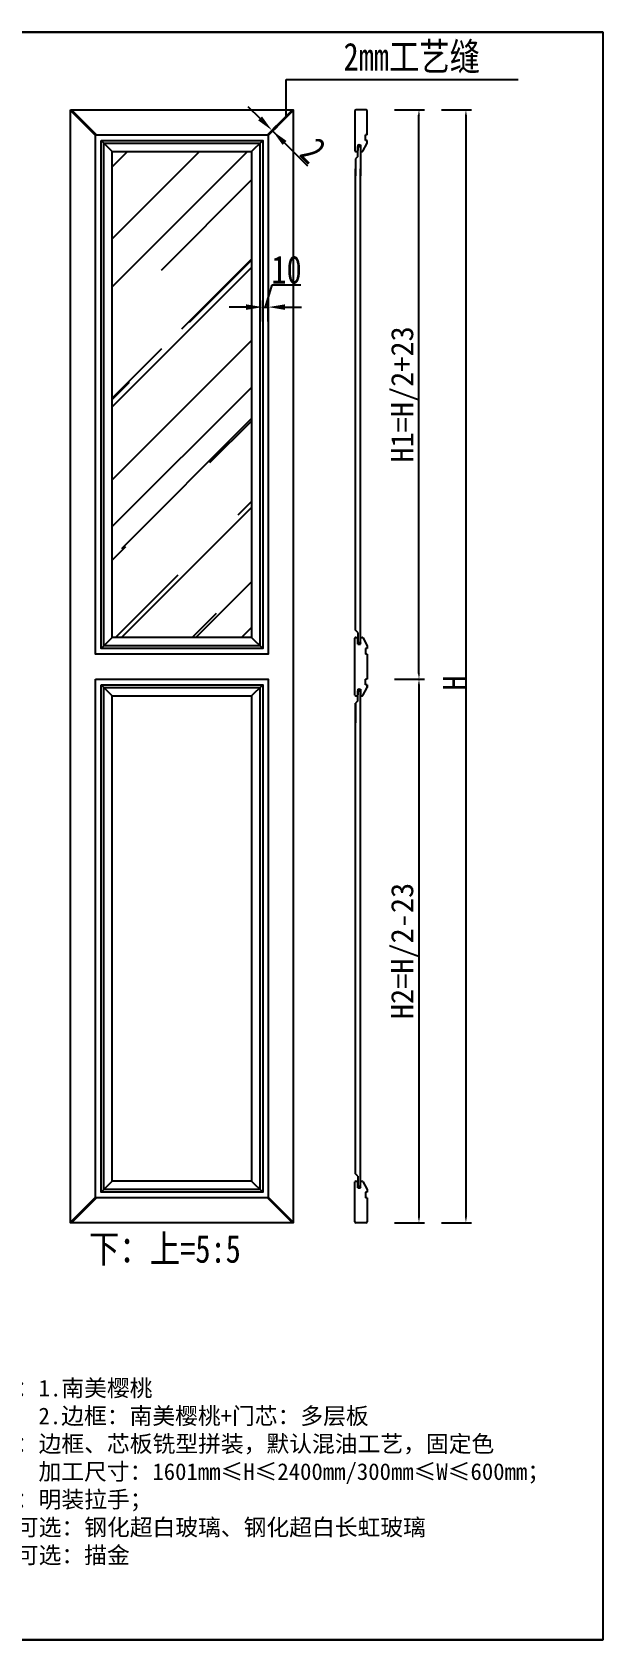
# Model space of a CAD drawing. Header units: inches. Extents: x 49347 to 63816, y 8487 to 15335.
# Drawn here: x 62791 to 63816, y 12227 to 15115 of the extents above; entities that cross this region are included whole.
import ezdxf

# ---------------------------------------------------------------- set-up
doc = ezdxf.new("R2010")
doc.units = ezdxf.units.IN
doc.header["$LTSCALE"] = 4
doc.layers.add('粗实线', color=7, linetype='Continuous')
doc.layers.add('细实线', color=251, linetype='Continuous')
doc.styles.get("Standard").update_dxf_attribs({"font": 'arial.ttf'})
doc.styles.add('ZB_宋体', font='SimSun.ttf')
doc.styles.add('宋体', font='SimSun.ttf', dxfattribs={"width": 0.8})
doc.dimstyles.new('客来福标注小', dxfattribs={"dimscale": 20, "dimtxt": 2, "dimasz": 0.5, "dimexe": 0.5, "dimexo": 0, "dimgap": 0.05, "dimtad": 1, "dimdec": 0, "dimzin": 0, "dimdsep": 46, "dimtxsty": 'Standard', "dimcen": 0, "dimclrd": 256, "dimclre": 256, "dimclrt": 256, "dimadec": 0, "dimazin": 0, "dimtfac": 1, "dimtdec": 0, "dimtofl": 0, "dimtmove": 1, "dimatfit": 3, "dimfxl": 2.2, "dimfxlon": 1, "dimtolj": 1, "dimtzin": 0, "dimarcsym": 0})
doc.dimstyles.new('客来福衣柜标注大', dxfattribs={"dimscale": 20, "dimtxt": 2.5, "dimasz": 1.5, "dimexe": 0.6, "dimexo": 0, "dimgap": 0.1, "dimtad": 1, "dimdec": 0, "dimzin": 0, "dimdsep": 46, "dimtxsty": '宋体', "dimcen": 0, "dimclrd": 251, "dimclre": 251, "dimclrt": 256, "dimadec": 0, "dimazin": 0, "dimtfac": 1, "dimtdec": 0, "dimtofl": 0, "dimtmove": 1, "dimatfit": 3, "dimfxl": 3.8, "dimfxlon": 1, "dimtolj": 1, "dimtzin": 0, "dimarcsym": 0})

# ---------------------------------------------------------------- blocks, each defined once
blk = doc.blocks.new('*D223')
at = {"color": 251, "linetype": 'ByBlock', "lineweight": -2, "transparency": 16777216}
for p, q in [((63200.6, 14960.1), (63179.4, 14981.3)), ((63218.5, 14935.5), (63230.3, 14947.4)), ((63219.9, 14934.1), (63231.7, 14945.9)), ((63223.2, 14937.5), (63221.8, 14938.9)), ((63286.3, 14874.4), (63223.2, 14937.5)), ((63244.5, 14916.2), (63265.7, 14895))]:
    blk.add_line(p, q, dxfattribs=at)
at = {"color": 251, "linetype": 'ByBlock', "transparency": 16777216}
for points in [[(63204.1, 14963.6), (63197.1, 14956.6), (63221.8, 14938.9)], [(63248, 14919.8), (63240.9, 14912.7), (63223.2, 14937.5)]]:
    blk.add_solid(points, dxfattribs=at)
at = {"layer": 'Defpoints', "color": 0, "linetype": 'ByBlock', "transparency": 16777216}
for p in [(63218.5, 14935.5), (63221.8, 14938.9), (63219.9, 14934.1)]:
    blk.add_point(p, dxfattribs=at)
at = {"linetype": 'ByBlock', "transparency": 16777216, "insert": (63296.1, 14902.7), "char_height": 50, "attachment_point": 5, "rotation": 315, "style": '宋体'}
blk.add_mtext('\\A1;2', dxfattribs=at)
blk = doc.blocks.new('*D224')
at = {"color": 251, "linetype": 'ByBlock', "lineweight": -2, "transparency": 16777216}
for p, q in [((63210.2, 14621.2), (63222.2, 14661.2)), ((63222.2, 14661.2), (63274, 14661.2)), ((63175.2, 14621.2), (63145.2, 14621.2)), ((63205.2, 14595.4), (63205.2, 14633.2)), ((63205.2, 14621.2), (63215.2, 14621.2)), ((63215.2, 14595.4), (63215.2, 14633.2)), ((63245.2, 14621.2), (63275.2, 14621.2))]:
    blk.add_line(p, q, dxfattribs=at)
at = {"color": 251, "linetype": 'ByBlock', "transparency": 16777216}
for points in [[(63175.2, 14626.2), (63175.2, 14616.2), (63205.2, 14621.2)], [(63245.2, 14626.2), (63245.2, 14616.2), (63215.2, 14621.2)]]:
    blk.add_solid(points, dxfattribs=at)
at = {"layer": 'Defpoints', "color": 0, "linetype": 'ByBlock', "transparency": 16777216}
for p in [(63215.2, 14621.2), (63205.2, 14595.4), (63215.2, 14595.4)]:
    blk.add_point(p, dxfattribs=at)
at = {"linetype": 'ByBlock', "transparency": 16777216, "insert": (63248.1, 14688.2), "char_height": 50, "attachment_point": 5, "style": '宋体'}
blk.add_mtext('\\A1;10', dxfattribs=at)
blk = doc.blocks.new('*D228')
at = {"lineweight": -2, "transparency": 16777216}
for p, q in [((63526.2, 14975.8), (63580.2, 14975.8)), ((63570.2, 14965.8), (63570.2, 12985.8)), ((63526.2, 12975.8), (63580.2, 12975.8))]:
    blk.add_line(p, q, dxfattribs=at)
at = {"transparency": 16777216}
for points in [[(63568.6, 14965.8), (63571.9, 14965.8), (63570.2, 14975.8)], [(63568.6, 12985.8), (63571.9, 12985.8), (63570.2, 12975.8)]]:
    blk.add_solid(points, dxfattribs=at)
at = {"layer": 'Defpoints', "color": 0, "transparency": 16777216}
for p in [(63459.8, 14975.8), (63459.8, 12975.8), (63570.2, 12975.8)]:
    blk.add_point(p, dxfattribs=at)
at = {"transparency": 16777216, "insert": (63549.2, 13945.8), "char_height": 40, "attachment_point": 5, "rotation": 90, "style": 'ZB_宋体'}
blk.add_mtext('\\A1;H', dxfattribs=at)
blk = doc.blocks.new('*D229')
at = {"lineweight": -2, "transparency": 16777216}
for p, q in [((63441.9, 13952.7), (63495.9, 13952.7)), ((63485.9, 13942.7), (63485.9, 12985.8)), ((63441.9, 12975.8), (63495.9, 12975.8))]:
    blk.add_line(p, q, dxfattribs=at)
at = {"transparency": 16777216}
for points in [[(63484.2, 13942.7), (63487.6, 13942.7), (63485.9, 13952.7)], [(63484.2, 12985.8), (63487.6, 12985.8), (63485.9, 12975.8)]]:
    blk.add_solid(points, dxfattribs=at)
at = {"layer": 'Defpoints', "color": 0, "transparency": 16777216}
for p in [(63391.4, 13952.7), (63415.4, 12975.8), (63485.9, 12975.8)]:
    blk.add_point(p, dxfattribs=at)
at = {"transparency": 16777216, "insert": (63460.5, 13464.3), "char_height": 40, "attachment_point": 5, "rotation": 90, "style": 'ZB_宋体'}
blk.add_mtext('\\A1;H2=H/2-23', dxfattribs=at)
blk = doc.blocks.new('*D230')
at = {"lineweight": -2, "transparency": 16777216}
for p, q in [((63441.9, 14975.8), (63495.9, 14975.8)), ((63485.9, 13962.7), (63485.9, 14965.8)), ((63441.9, 13952.7), (63495.9, 13952.7))]:
    blk.add_line(p, q, dxfattribs=at)
at = {"transparency": 16777216}
for points in [[(63484.2, 14965.8), (63487.6, 14965.8), (63485.9, 14975.8)], [(63484.2, 13962.7), (63487.6, 13962.7), (63485.9, 13952.7)]]:
    blk.add_solid(points, dxfattribs=at)
at = {"layer": 'Defpoints', "color": 0, "transparency": 16777216}
for p in [(63355.4, 14975.8), (63485.9, 14975.8), (63391.4, 13952.7)]:
    blk.add_point(p, dxfattribs=at)
at = {"transparency": 16777216, "insert": (63460.5, 14464.3), "char_height": 40, "attachment_point": 5, "rotation": 90, "style": 'ZB_宋体'}
blk.add_mtext('\\A1;H1=H/2+23', dxfattribs=at)

msp = doc.modelspace()

# ---------------------------------------------------------------- hatches: boundary and pattern name
h = msp.add_hatch()
h.set_pattern_fill('AR-RROOF', color=4, scale=6, angle=45)
h.set_pattern_definition([(45, (-67475, -9713.39), (129.31569, 344.84184), [2286, -304.8, 762, -152.4]), (45, (-67385.55, -9516.18), (-251.08796, 35.5618), [457.2, -50.292, 914.4, -114.3]), (45, (-67512.71, -9567.91), (488.16672, 632.56924), [1219.2, -213.36, 609.6, -152.4])])
h.paths.add_polyline_path([(62935.09, 14900.82), (63185.18, 14900.82), (63185.18, 14027.82), (62935.09, 14027.82)])
at = {"layer": '细实线'}
h = msp.add_hatch(color=256, dxfattribs=at)
edge = h.paths.add_edge_path()
edge.add_ellipse((63378.36, 14911.32), major_axis=(2.5, 0), ratio=0.6, start_angle=90, end_angle=180, ccw=False)
edge.add_ellipse((63378.36, 14911.32), major_axis=(2.5, 0), ratio=0.6, start_angle=0, end_angle=90, ccw=False)
edge.add_ellipse((63378.36, 14911.32), major_axis=(2.5, 0), ratio=0.6, start_angle=180, end_angle=360, ccw=False)
h = msp.add_hatch(color=256, dxfattribs=at)
edge = h.paths.add_edge_path()
edge.add_ellipse((63378.36, 14017.32), major_axis=(2.5, 0), ratio=0.6, start_angle=180, end_angle=270)
edge.add_ellipse((63378.36, 14017.32), major_axis=(2.5, 0), ratio=0.6, start_angle=270, end_angle=360)
edge.add_ellipse((63378.36, 14017.32), major_axis=(2.5, 0), ratio=0.6, start_angle=0, end_angle=180)
h = msp.add_hatch(color=256, dxfattribs=at)
edge = h.paths.add_edge_path()
edge.add_ellipse((63378.36, 13933.22), major_axis=(2.5, 0), ratio=0.6, start_angle=90, end_angle=180, ccw=False)
edge.add_ellipse((63378.36, 13933.22), major_axis=(2.5, 0), ratio=0.6, start_angle=0, end_angle=90, ccw=False)
edge.add_ellipse((63378.36, 13933.22), major_axis=(2.5, 0), ratio=0.6, start_angle=180, end_angle=360, ccw=False)
h = msp.add_hatch(color=256, dxfattribs=at)
edge = h.paths.add_edge_path()
edge.add_ellipse((63378.36, 13040.32), major_axis=(2.5, 0), ratio=0.6, start_angle=180, end_angle=270)
edge.add_ellipse((63378.36, 13040.32), major_axis=(2.5, 0), ratio=0.6, start_angle=270, end_angle=360)
edge.add_ellipse((63378.36, 13040.32), major_axis=(2.5, 0), ratio=0.6, start_angle=0, end_angle=180)

# ---------------------------------------------------------------- linework, layer by layer
at = {"color": 0}
for p, q in [((63816.2, 15115.24, 0), (60799.11, 15115.24, 0)), ((60799.11, 15115.24, 0), (63816.2, 15115.24, 0)), ((63816.2, 15115.24, 0), (60799.11, 15115.24, 0))]:
    msp.add_line(p, q, dxfattribs=at)
for p, q in [((62108.99, 15115.24, 0), (63254.12, 15115.24, 0)), ((63254.12, 15115.24, 0), (62440.45, 15115.24, 0)), ((63816.2, 15115.24, 0), (63254.12, 15115.24, 0)), ((63816.2, 15115.24, 0), (63254.12, 15115.24, 0)), ((63375.86, 14891.82, 0), (63371.86, 14887.82, 0)), ((63375.86, 14036.82, 0), (63371.86, 14040.82, 0)), ((63375.86, 13913.72, 0), (63371.86, 13909.72, 0)), ((63375.86, 13059.82, 0), (63371.86, 13063.82, 0)), ((60799.11, 12226.55, 0), (63816.2, 12226.55, 0))]:
    msp.add_line(p, q)
at = {"color": 0, "elevation": 0}
msp.add_lwpolyline([(60799.11, 15115.24), (63816.2, 15115.24), (63816.2, 12226.55), (60799.11, 12226.55)], close=True, dxfattribs=at)
at = {"layer": '粗实线'}
for p, q in [((63370.86, 14973.82, 0), (63370.86, 14902.32, 0)), ((63390.86, 14975.82, 0), (63372.86, 14975.82, 0)), ((63392.86, 14930.82, 0), (63392.86, 14973.82, 0)), ((63375.86, 14912.82, 0), (63375.86, 14902.82, 0)), ((63375.86, 14912.82, 0), (63380.86, 14912.82, 0)), ((63375.86, 14909.82, 0), (63380.86, 14909.82, 0)), ((63375.86, 14891.82, 0), (63375.86, 14909.82, 0)), ((63380.86, 14912.82, 0), (63380.86, 14902.82, 0)), ((63380.86, 14909.82, 0), (63380.86, 14857.08, 0)), ((63385.14, 14901.35, 0), (63392.86, 14915.82, 0)), ((63389.86, 14920.82, 0), (63389.86, 14930.82, 0)), ((63392.86, 14930.82, 0), (63389.86, 14930.82, 0)), ((63392.86, 14920.82, 0), (63389.86, 14920.82, 0)), ((63392.86, 14915.82, 0), (63392.86, 14920.82, 0)), ((63371.86, 14887.82, 0), (63371.86, 14857.05, 0)), ((63372.36, 14900.82, 0), (63374.86, 14900.82, 0)), ((63374.86, 14900.82, 0), (63375.86, 14902.82, 0)), ((63381.86, 14900.82, 0), (63380.86, 14902.82, 0)), ((63381.86, 14900.82, 0), (63384.26, 14900.82, 0)), ((63371.86, 14040.82, 0), (63371.86, 14869.38, 0)), ((63380.86, 14015.82, 0), (63380.86, 14869.36, 0)), ((63371.86, 14040.82, 0), (63371.86, 14071.59, 0)), ((63380.86, 14018.82, 0), (63380.86, 14071.56, 0)), ((63370.86, 13924.22, 0), (63370.86, 14026.32, 0)), ((63372.36, 14027.82, 0), (63374.86, 14027.82, 0)), ((63374.86, 14027.82, 0), (63375.86, 14025.82, 0)), ((63375.86, 14036.82, 0), (63375.86, 14018.82, 0)), ((63375.86, 14015.82, 0), (63375.86, 14025.82, 0)), ((63375.86, 14018.82, 0), (63380.86, 14018.82, 0)), ((63375.86, 14015.82, 0), (63380.86, 14015.82, 0)), ((63381.86, 14027.82, 0), (63380.86, 14025.82, 0)), ((63380.86, 14015.82, 0), (63380.86, 14025.82, 0)), ((63381.86, 14027.82, 0), (63384.26, 14027.82, 0)), ((63385.14, 14027.29, 0), (63392.86, 14012.82, 0)), ((63392.86, 14012.82, 0), (63392.86, 14007.82, 0)), ((63389.86, 14007.82, 0), (63389.86, 13997.82, 0)), ((63392.86, 14007.82, 0), (63389.86, 14007.82, 0)), ((63392.86, 13997.82, 0), (63389.86, 13997.82, 0)), ((63392.86, 13997.82, 0), (63392.86, 13952.72, 0)), ((63389.86, 13942.72, 0), (63389.86, 13952.72, 0)), ((63392.86, 13952.72, 0), (63389.86, 13952.72, 0)), ((63374.86, 13922.72, 0), (63375.86, 13924.72, 0)), ((63375.86, 13934.72, 0), (63375.86, 13924.72, 0)), ((63375.86, 13934.72, 0), (63380.86, 13934.72, 0)), ((63375.86, 13931.72, 0), (63380.86, 13931.72, 0)), ((63375.86, 13913.72, 0), (63375.86, 13931.72, 0)), ((63380.86, 13041.82, 0), (63380.86, 13934.72, 0)), ((63380.86, 13934.72, 0), (63380.86, 13924.72, 0)), ((63381.86, 13922.72, 0), (63380.86, 13924.72, 0)), ((63385.14, 13923.25, 0), (63392.86, 13937.72, 0)), ((63392.86, 13942.72, 0), (63389.86, 13942.72, 0)), ((63392.86, 13942.72, 0), (63392.86, 13937.72, 0)), ((63392.86, 13937.72, 0), (63392.86, 13942.72, 0)), ((63371.86, 13063.82, 0), (63371.86, 13909.72, 0)), ((63371.86, 13909.72, 0), (63371.86, 13873.95, 0)), ((63372.36, 13922.72, 0), (63374.86, 13922.72, 0)), ((63381.86, 13922.72, 0), (63384.26, 13922.72, 0)), ((63375.86, 13059.82, 0), (63375.86, 13041.82, 0)), ((63370.86, 12977.82, 0), (63370.86, 13049.32, 0)), ((63372.36, 13050.82, 0), (63374.86, 13050.82, 0)), ((63374.86, 13050.82, 0), (63375.86, 13048.82, 0)), ((63375.86, 13038.82, 0), (63375.86, 13048.82, 0)), ((63375.86, 13041.82, 0), (63380.86, 13041.82, 0)), ((63375.86, 13038.82, 0), (63380.86, 13038.82, 0)), ((63381.86, 13050.82, 0), (63380.86, 13048.82, 0)), ((63380.86, 13038.82, 0), (63380.86, 13048.82, 0)), ((63381.86, 13050.82, 0), (63384.26, 13050.82, 0)), ((63385.14, 13050.29, 0), (63392.86, 13035.82, 0)), ((63389.86, 13030.82, 0), (63389.86, 13020.82, 0)), ((63392.86, 13030.82, 0), (63389.86, 13030.82, 0)), ((63392.86, 13035.82, 0), (63392.86, 13030.82, 0)), ((63392.86, 13020.82, 0), (63389.86, 13020.82, 0)), ((63392.86, 13020.82, 0), (63392.86, 12977.82, 0)), ((63390.86, 12975.82, 0), (63372.86, 12975.82, 0))]:
    msp.add_line(p, q, dxfattribs=at)
at = {"layer": '粗实线', "elevation": 0}
for points in [[(62860.09, 14975.82), (63260.18, 14975.82), (63260.18, 12975.82), (62860.09, 12975.82)], [(62935.09, 14900.82), (63185.18, 14900.82), (63185.18, 14027.82), (62935.09, 14027.82)], [(62935.09, 13922.72), (63185.18, 13922.72), (63185.18, 13050.82), (62935.09, 13050.82)]]:
    msp.add_lwpolyline(points, close=True, dxfattribs=at)
at = {"layer": '粗实线', "color": 1, "elevation": 0}
for points in [[(62905.09, 14930.82), (63215.18, 14930.82), (63215.18, 13997.82), (62905.09, 13997.82)], [(62915.09, 14920.82), (63205.18, 14920.82), (63205.18, 14007.82), (62915.09, 14007.82)], [(62905.09, 13952.72), (63215.18, 13952.72), (63215.18, 13020.82), (62905.09, 13020.82)], [(62915.09, 13942.72), (63205.18, 13942.72), (63205.18, 13030.82), (62915.09, 13030.82)]]:
    msp.add_lwpolyline(points, close=True, dxfattribs=at)
at = {"layer": '粗实线'}
for centre, radius, start, end in [((63372.86, 14973.82, 0), 2, 90, 180), ((63390.86, 14973.82, 0), 2, 0, 90), ((63372.36, 14902.32, 0), 1.5, 180, 270), ((63384.26, 14901.82, 0), 1, 270, 331.92751), ((63372.36, 14026.32, 0), 1.5, 90, 180), ((63384.26, 14026.82, 0), 1, 28.07249, 90), ((63372.36, 13924.22, 0), 1.5, 180, 270), ((63384.26, 13923.72, 0), 1, 270, 331.92751), ((63372.36, 13049.32, 0), 1.5, 90, 180), ((63384.26, 13049.82, 0), 1, 28.07249, 90), ((63372.86, 12977.82, 0), 2, 180, 270), ((63390.86, 12977.82, 0), 2, 270, 0)]:
    msp.add_arc(centre, radius, start, end, dxfattribs=at)
at = {"layer": '细实线'}
for p, q in [((62905.09, 14929.4, 0), (62860.09, 14974.4, 0)), ((62906.51, 14930.82, 0), (62861.51, 14975.82, 0)), ((63213.77, 14930.82, 0), (63258.77, 14975.82, 0)), ((63215.18, 14929.4, 0), (63260.18, 14974.4, 0)), ((62935.09, 14900.82, 0), (62915.09, 14920.82, 0)), ((63185.18, 14900.82, 0), (63205.18, 14920.82, 0)), ((62935.09, 14027.82), (62915.09, 14007.82)), ((63185.18, 14027.82), (63205.18, 14007.82)), ((62935.09, 13922.72, 0), (62915.09, 13942.72, 0)), ((63185.18, 13922.72, 0), (63205.18, 13942.72, 0)), ((62935.09, 13050.82), (62915.09, 13030.82)), ((63185.18, 13050.82), (63205.18, 13030.82)), ((62905.09, 13022.23, 0), (62860.09, 12977.23, 0)), ((62906.51, 13020.82, 0), (62861.51, 12975.82, 0)), ((63213.77, 13020.82, 0), (63258.77, 12975.82, 0)), ((63215.18, 13022.23, 0), (63260.18, 12977.23, 0))]:
    msp.add_line(p, q, dxfattribs=at)
at = {"layer": '细实线', "elevation": 0}
for points in [[(62920.09, 14915.82), (63200.18, 14915.82), (63200.18, 14012.82), (62920.09, 14012.82)], [(62920.09, 13937.72), (63200.18, 13937.72), (63200.18, 13035.82), (62920.09, 13035.82)]]:
    msp.add_lwpolyline(points, close=True, dxfattribs=at)
at = {"layer": '细实线', "extrusion": (0, 0, -1)}
for centre in [(63378.36, 14911.32, 0), (63378.36, 13933.22, 0)]:
    msp.add_ellipse(centre, major_axis=(2.5, 0), ratio=0.6, dxfattribs=at)
at = {"layer": '细实线'}
for centre in [(63378.36, 14017.32, 0), (63378.36, 13040.32, 0)]:
    msp.add_ellipse(centre, major_axis=(2.5, 0), ratio=0.6, dxfattribs=at)

# ---------------------------------------------------------------- texts
at = {"color": 0, "insert": (62893.34, 12954.17, 0), "char_height": 50, "width": 365.7402, "attachment_point": 1, "style": '宋体'}
msp.add_mtext('下：上=5:5', dxfattribs=at)
at = {"lineweight": 25, "insert": (62679.98, 12693.91, 0), "char_height": 30, "width": 1314.3107, "attachment_point": 1, "style": 'ZB_宋体'}
msp.add_mtext('基材：1.南美樱桃\\P      2.边框：南美樱桃+门芯：多层板\\P工艺：边框、芯板铣型拼装，默认混油工艺，固定色\\P      加工尺寸：1601mm≤H≤2400mm/300mm≤W≤600mm；\\P拉手：明装拉手；\\P玻璃可选：钢化超白玻璃、钢化超白长虹玻璃\\P描色可选：描金', dxfattribs=at)
at = {"layer": '粗实线', "insert": (63350.41, 15096.16, 0), "char_height": 50, "width": 545.0046, "attachment_point": 1, "style": '宋体'}
msp.add_mtext('2mm工艺缝', dxfattribs=at)

# ---------------------------------------------------------------- dimensions: what is measured, and where the dimension line sits
at = {"color": 0, "linetype": 'ByBlock'}
dim = msp.add_linear_dim(base=(63221.83, 14938.87, 0), p1=(63219.91, 14934.13, 0), p2=(63218.5, 14935.54, 0), angle=135, dimstyle='客来福衣柜标注大', override={"dimtxsty": '宋体'}, dxfattribs=at)
dim.commit()
dim.dimension.update_dxf_attribs({"geometry": '*D223', "text_midpoint": (63303.79, 14910.39, 0), "dimtype": 129})
at = {"color": 0}
for base, p2, text, picture, middle in [((63485.89, 14975.82, 0), (63355.38, 14975.82, 0), 'H1=H/2+23', '*D230', (63460.54, 14464.27, 0)), ((63485.89, 12975.82, 0), (63415.38, 12975.82, 0), 'H2=H/2-23', '*D229', (63460.54, 13464.27, 0))]:
    dim = msp.add_linear_dim(base=base, p1=(63391.36, 13952.72, 0), p2=p2, angle=90, text=text, dimstyle='客来福标注小', override={"dimtxsty": 'ZB_宋体'}, dxfattribs=at)
    dim.commit()
    dim.dimension.update_dxf_attribs({"geometry": picture, "text_midpoint": middle})
dim = msp.add_linear_dim(base=(63570.25, 12975.82, 0), p1=(63459.77, 14975.82, 0), p2=(63459.77, 12975.82, 0), angle=90, text='H', dimstyle='客来福标注小', override={"dimtxsty": 'ZB_宋体'}, dxfattribs=at)
dim.commit()
dim.dimension.update_dxf_attribs({"geometry": '*D228', "text_midpoint": (63570.25, 13945.82, 0), "dimtype": 128})
at = {"color": 0, "linetype": 'ByBlock'}
dim = msp.add_linear_dim(base=(63215.18, 14621.22, 0), p1=(63205.18, 14595.41, 0), p2=(63215.18, 14595.41, 0), dimstyle='客来福衣柜标注大', override={"dimtxsty": '宋体'}, dxfattribs=at)
dim.commit()
dim.dimension.update_dxf_attribs({"geometry": '*D224', "text_midpoint": (63224.18, 14688.22, 0)})

# ---------------------------------------------------------------- leaders
at = {"color": 0}
msp.add_leader([(63247.08, 14964.13, 0), (63247.08, 15030.08, 0), (63664.38, 15030.08, 0)], dimstyle='客来福标注小', override={"dimgap": 0.05, "dimtad": 0}, dxfattribs=at)

doc.saveas('drawing.dxf')
